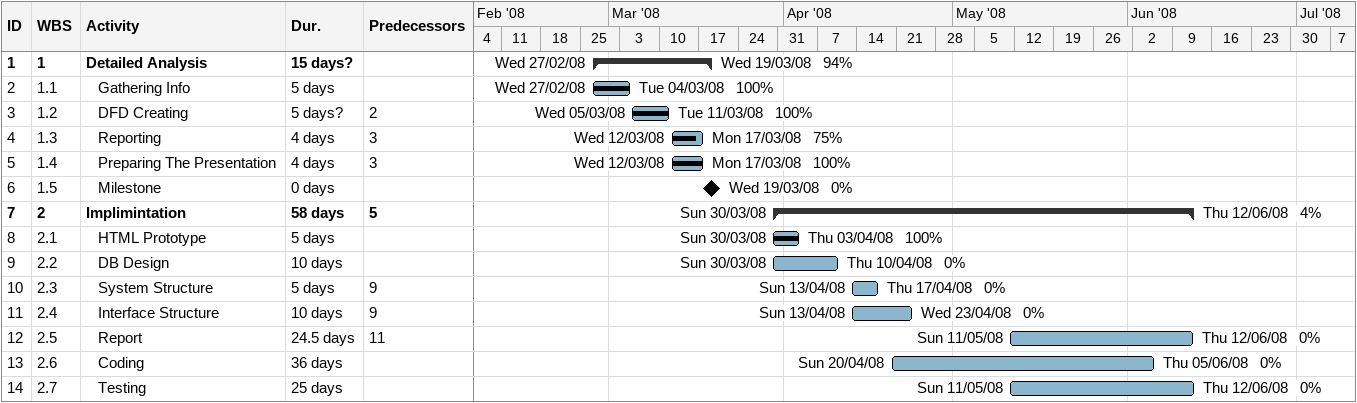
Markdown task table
| ID | WBS | Task | Duration | Start | Finish | Predecessors | % complete |
|---|---|---|---|---|---|---|---|
| 1 | 1 | **Detailed Analysis** | 15d? | 2008-02-27 | 2008-03-19 |  | 94 |
| 2 | 1.1 | Gathering Info | 5d | 2008-02-27 | 2008-03-04 |  | 100 |
| 3 | 1.2 | DFD Creating | 5d? | 2008-03-05 | 2008-03-11 | 2 | 100 |
| 4 | 1.3 | Reporting | 4d | 2008-03-12 | 2008-03-17 | 3 | 75 |
| 5 | 1.4 | Preparing The Presentation | 4d | 2008-03-12 | 2008-03-17 | 3 | 100 |
| 6 | 1.5 | Milestone | 0d | 2008-03-19 | 2008-03-19 |  | 0 |
| 7 | 2 | **Implimintation** | 58d | 2008-03-30 | 2008-06-12 | 5 | 4 |
| 8 | 2.1 | HTML Prototype | 5d | 2008-03-30 | 2008-04-03 |  | 100 |
| 9 | 2.2 | DB Design | 10d | 2008-03-30 | 2008-04-10 |  | 0 |
| 10 | 2.3 | System Structure | 5d | 2008-04-13 | 2008-04-17 | 9 | 0 |
| 11 | 2.4 | Interface Structure | 10d | 2008-04-13 | 2008-04-23 | 9 | 0 |
| 12 | 2.5 | Report | 24.5d | 2008-05-11 | 2008-06-12 | 11 | 0 |
| 13 | 2.6 | Coding | 36d | 2008-04-20 | 2008-06-05 |  | 0 |
| 14 | 2.7 | Testing | 25d | 2008-05-11 | 2008-06-12 |  | 0 |
